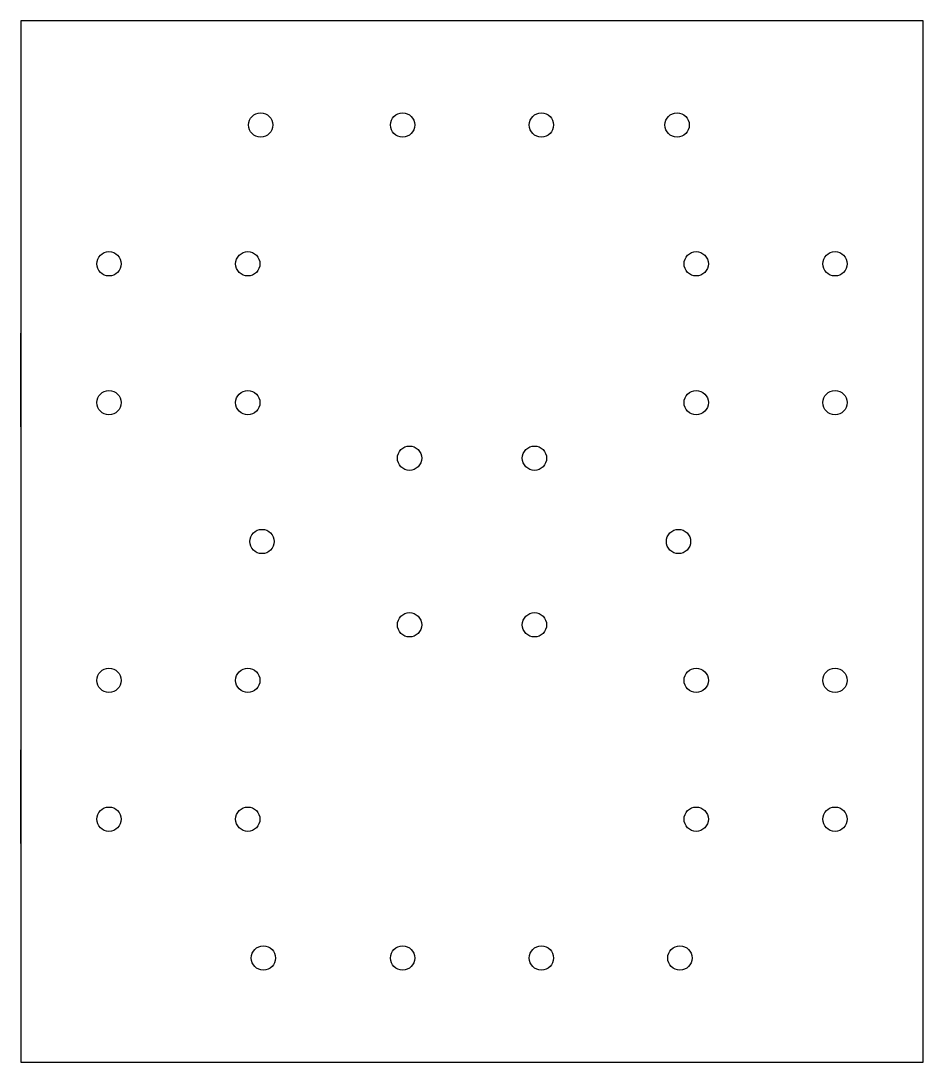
# Model space of a CAD drawing. Header units: millimetres. Extents: x 450 to 580, y 50 to 200.
import ezdxf

# ---------------------------------------------------------------- set-up
doc = ezdxf.new("R2010")
doc.units = ezdxf.units.MM

msp = doc.modelspace()

# ---------------------------------------------------------------- linework, layer by layer
for p, q in [((450, 141.5), (450, 155)), ((450, 141.5), (450, 155)), ((450, 81.5), (450, 95)), ((450, 81.5), (450, 95)), ((485, 50), (505, 50)), ((505, 50), (525, 50))]:
    msp.add_line(p, q)
msp.add_lwpolyline([(450, 50), (580, 50), (580, 200), (450, 200)], close=True)
for centre in [(484.55, 185), (505, 185), (525, 185), (544.55, 185), (462.7, 165), (482.7, 165), (547.3, 165), (567.3, 165), (462.7, 145), (482.7, 145), (547.3, 145), (567.3, 145), (506, 137), (524, 137), (484.75, 125), (544.75, 125), (506, 113), (524, 113), (462.7, 105), (482.7, 105), (547.3, 105), (567.3, 105), (462.7, 85), (482.7, 85), (547.3, 85), (567.3, 85), (484.95, 65), (505, 65), (525, 65), (544.95, 65)]:
    msp.add_circle(centre, 1.75)

doc.saveas('drawing.dxf')
